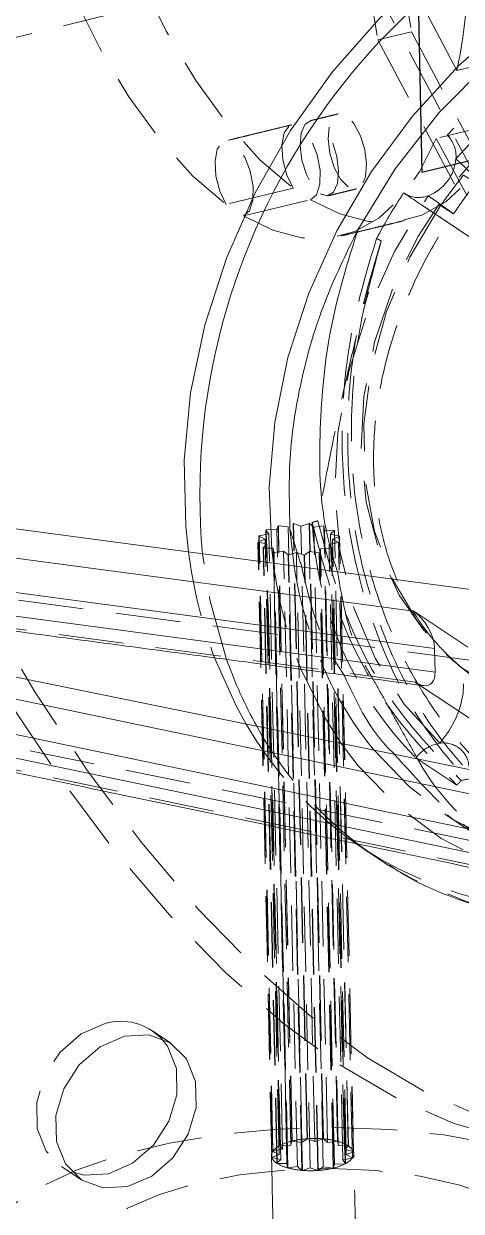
# Model space of a CAD drawing. Header units: millimetres. Extents: x 11 to 421, y 5 to 275.
# Drawn here: x 265.22 to 273.72, y 187.36 to 210.44 of the extents above; entities that cross this region are included whole.
import ezdxf

# ---------------------------------------------------------------- set-up
doc = ezdxf.new("R2010")
doc.units = ezdxf.units.MM
doc.linetypes.add('HIDDEN', pattern=[1.905, 1.27, -0.635])

msp = doc.modelspace()

# ---------------------------------------------------------------- linework, layer by layer
at = {"color": 7, "linetype": 'Continuous'}
for p, q in [((272.818, 214.128), (272.959, 207.559)), ((272.959, 207.559), (283.972, 210.239))]:
    msp.add_line(p, q, dxfattribs=at)
at = {"color": 7, "linetype": 'HIDDEN', "lineweight": 0}
for p, q in [((283.129, 190.256), (271.881, 211.466)), ((271.881, 211.466), (272.103, 210.127)), ((273.639, 209.535), (272.531, 211.625)), ((272.531, 211.625), (272.754, 210.286)), ((262.293, 209.504), (269.23, 211.192)), ((272.103, 210.127), (272.754, 210.286)), ((272.103, 210.127), (282.557, 190.45)), ((272.754, 210.286), (283.799, 189.494)), ((273.639, 209.535), (274.94, 209.852)), ((274.539, 208.529), (273.238, 208.213)), ((278.249, 205.082), (273.447, 208.278)), ((273.238, 208.213), (282.557, 190.888)), ((270.456, 207.247), (269.155, 206.931)), ((277.219, 204.081), (272.604, 207.153)), ((269.493, 206.706), (270.794, 207.022)), ((269.933, 200.601), (270.143, 200.608)), ((270.143, 200.608), (270.165, 200.684)), ((270.412, 188.645), (270.143, 200.608)), ((270.434, 188.721), (270.165, 200.684)), ((270.169, 200.685), (270.358, 200.66)), ((270.438, 188.722), (270.169, 200.685)), ((270.627, 188.697), (270.358, 200.66)), ((270.727, 188.766), (270.458, 200.73)), ((270.464, 200.73), (270.608, 200.678)), ((270.733, 188.767), (270.464, 200.73)), ((270.608, 200.678), (270.769, 200.728)), ((270.877, 188.714), (270.608, 200.678)), ((271.038, 188.765), (270.769, 200.728)), ((270.776, 200.728), (270.857, 200.656)), ((271.045, 188.764), (270.776, 200.728)), ((270.857, 200.656), (271.051, 200.68)), ((271.126, 188.693), (270.857, 200.656)), ((271.32, 188.717), (271.051, 200.68)), ((271.055, 200.679), (271.065, 200.597)), ((271.324, 188.716), (271.055, 200.679)), ((269.773, 200.367), (269.914, 200.424)), ((269.914, 200.424), (269.791, 200.484)), ((270.06, 188.521), (269.791, 200.484)), ((269.795, 200.489), (269.983, 200.525)), ((270.064, 188.526), (269.795, 200.489)), ((270.183, 188.461), (269.914, 200.424)), ((269.983, 200.525), (269.928, 200.598)), ((270.197, 188.635), (269.928, 200.598)), ((270.202, 188.638), (269.933, 200.601)), ((270.252, 188.562), (269.983, 200.525)), ((271.065, 200.597), (271.258, 200.592)), ((271.334, 188.634), (271.065, 200.597)), ((271.26, 200.591), (271.183, 200.518)), ((271.183, 200.518), (271.359, 200.479)), ((271.452, 188.555), (271.183, 200.518)), ((271.36, 200.477), (271.219, 200.421)), ((271.219, 200.421), (271.34, 200.357)), ((271.488, 188.458), (271.219, 200.421)), ((271.527, 188.629), (271.258, 200.592)), ((271.529, 188.628), (271.26, 200.591)), ((271.628, 188.516), (271.359, 200.479)), ((271.629, 188.514), (271.36, 200.477)), ((270.042, 188.404), (269.773, 200.367)), ((269.947, 200.329), (269.775, 200.363)), ((270.044, 188.4), (269.775, 200.363)), ((269.873, 200.253), (269.947, 200.329)), ((270.142, 188.29), (269.873, 200.253)), ((270.067, 200.248), (269.88, 200.248)), ((270.149, 188.285), (269.88, 200.248)), ((270.216, 188.366), (269.947, 200.329)), ((270.08, 200.166), (270.067, 200.248)), ((270.336, 188.284), (270.067, 200.248)), ((270.075, 200.166), (270.08, 200.166)), ((270.075, 200.166), (270.344, 188.203)), ((270.349, 188.203), (270.08, 200.166)), ((270.27, 200.189), (270.085, 200.163)), ((270.354, 188.2), (270.085, 200.163)), ((270.358, 200.116), (270.27, 200.189)), ((270.539, 188.225), (270.27, 200.189)), ((270.519, 200.166), (270.367, 200.115)), ((270.669, 200.114), (270.519, 200.166)), ((270.788, 188.203), (270.519, 200.166)), ((270.772, 200.183), (270.676, 200.114)), ((270.965, 200.158), (270.772, 200.183)), ((271.041, 188.22), (270.772, 200.183)), ((271.234, 188.195), (270.965, 200.158)), ((271.242, 188.197), (270.973, 200.16)), ((271.2, 200.243), (270.99, 200.235)), ((271.259, 188.272), (270.99, 200.235)), ((271.339, 200.355), (271.154, 200.321)), ((271.154, 200.321), (271.205, 200.245)), ((271.423, 188.358), (271.154, 200.321)), ((271.469, 188.28), (271.2, 200.243)), ((271.474, 188.282), (271.205, 200.245)), ((271.608, 188.392), (271.339, 200.355)), ((271.609, 188.394), (271.34, 200.357)), ((270.627, 188.153), (270.358, 200.116)), ((270.636, 188.152), (270.367, 200.115)), ((270.938, 188.15), (270.669, 200.114)), ((270.945, 188.151), (270.676, 200.114)), ((273.934, 198.063), (263.533, 199.451)), ((272.828, 197.643), (262.026, 199.084)), ((273.429, 198.186), (273.509, 198.111)), ((281.52, 193.013), (257.338, 197.943)), ((280.1, 192.801), (256.463, 197.73)), ((272.828, 197.643), (272.914, 197.585)), ((273.636, 195.641), (272.84, 196.171)), ((270.252, 188.562), (270.197, 188.635)), ((270.202, 188.638), (270.412, 188.645)), ((270.412, 188.645), (270.434, 188.721)), ((270.438, 188.722), (270.627, 188.697)), ((270.627, 188.697), (270.727, 188.766)), ((270.733, 188.767), (270.877, 188.714)), ((270.877, 188.714), (271.038, 188.765)), ((271.045, 188.764), (271.126, 188.693)), ((271.126, 188.693), (271.32, 188.717)), ((271.324, 188.716), (271.334, 188.634)), ((271.334, 188.634), (271.527, 188.629)), ((271.529, 188.628), (271.452, 188.555)), ((270.042, 188.404), (270.183, 188.461)), ((270.216, 188.366), (270.044, 188.4)), ((270.183, 188.461), (270.06, 188.521)), ((270.064, 188.526), (270.252, 188.562)), ((271.608, 188.392), (271.423, 188.358)), ((271.452, 188.555), (271.628, 188.516)), ((271.629, 188.514), (271.488, 188.458)), ((271.488, 188.458), (271.609, 188.394)), ((270.142, 188.29), (270.216, 188.366)), ((270.336, 188.284), (270.149, 188.285)), ((270.349, 188.203), (270.336, 188.284)), ((270.344, 188.203), (270.349, 188.203)), ((270.539, 188.225), (270.354, 188.2)), ((270.627, 188.153), (270.539, 188.225)), ((270.788, 188.203), (270.636, 188.152)), ((270.938, 188.15), (270.788, 188.203)), ((271.041, 188.22), (270.945, 188.151)), ((271.234, 188.195), (271.041, 188.22)), ((271.259, 188.272), (271.242, 188.197)), ((271.469, 188.28), (271.259, 188.272)), ((271.423, 188.358), (271.474, 188.282))]:
    msp.add_line(p, q, dxfattribs=at)
at = {"color": 7, "linetype": 'Continuous', "lineweight": 15}
for p, q in [((273.904, 199.442), (263.503, 200.83)), ((270.395, 200.617), (270.477, 199.9)), ((261.997, 200.463), (272.799, 199.022)), ((273.203, 198.299), (261.448, 199.868)), ((281.49, 194.392), (257.308, 199.322)), ((261.458, 199.408), (273.213, 197.84)), ((256.433, 199.109), (280.071, 194.181)), ((272.799, 199.022), (273.851, 198.321)), ((280.576, 193.391), (255.942, 198.527)), ((273.203, 198.299), (273.213, 197.84)), ((255.952, 198.067), (280.586, 192.931)), ((272.914, 197.585), (273.881, 196.942)), ((271.672, 194.506), (271.815, 194.408)), ((272.312, 194.082), (272.107, 194.214))]:
    msp.add_line(p, q, dxfattribs=at)
at = {"color": 7, "linetype": 'HIDDEN', "lineweight": 0, "flags": 128}
for points in [[(264.703, 243.31), (263.935, 243.065), (263.019, 242.605), (262.155, 241.978), (261.349, 241.187), (260.607, 240.238), (259.932, 239.136), (259.329, 237.888), (258.802, 236.503), (258.354, 234.989), (257.988, 233.355), (257.707, 231.612), (257.511, 229.771), (257.403, 227.844), (257.383, 225.843), (257.451, 223.78), (257.607, 221.668), (257.85, 219.522), (258.177, 217.353), (258.588, 215.177), (259.08, 213.007), (259.648, 210.856), (260.291, 208.739), (261.003, 206.668), (261.781, 204.656), (262.619, 202.717), (263.512, 200.863), (264.454, 199.105), (265.44, 197.455), (266.463, 195.922), (267.517, 194.517), (268.595, 193.249), (269.69, 192.125), (270.795, 191.153), (271.904, 190.338)], [(260.449, 240.628), (260.065, 240.106), (259.39, 239.004), (258.787, 237.756), (258.26, 236.371), (257.812, 234.857), (257.446, 233.223), (257.165, 231.48), (256.969, 229.639), (256.861, 227.712), (256.841, 225.711), (256.909, 223.648), (257.065, 221.536), (257.308, 219.39), (257.635, 217.221), (258.046, 215.045), (258.538, 212.875), (259.106, 210.724), (259.749, 208.607), (260.461, 206.536), (261.239, 204.524), (262.077, 202.586), (262.97, 200.731), (263.912, 198.973), (264.898, 197.323), (265.921, 195.79), (266.975, 194.385), (268.053, 193.117), (269.148, 191.993), (270.253, 191.021), (271.362, 190.206)], [(265.707, 218.73), (265.799, 217.499), (265.977, 216.238), (266.239, 214.97), (266.578, 213.719), (266.988, 212.509), (267.463, 211.361), (267.993, 210.298), (268.568, 209.338), (269.178, 208.499), (269.811, 207.798), (270.456, 207.247)], [(264.406, 218.414), (264.498, 217.182), (264.677, 215.921), (264.938, 214.654), (265.277, 213.403), (265.688, 212.193), (266.162, 211.045), (266.692, 209.981), (267.267, 209.021), (267.877, 208.183), (268.511, 207.482), (269.155, 206.931)], [(284.556, 212.624), (284.701, 212.519), (285.55, 211.785), (286.284, 210.92), (286.891, 209.937), (287.362, 208.852), (287.689, 207.683), (287.868, 206.446), (287.896, 205.163), (287.772, 203.853), (287.497, 202.537), (287.078, 201.235), (286.519, 199.968), (285.83, 198.757), (285.022, 197.62), (284.107, 196.575), (283.1, 195.639), (282.016, 194.826), (280.874, 194.149), (279.691, 193.619), (278.484, 193.245), (277.275, 193.031), (276.081, 192.982), (274.922, 193.099), (273.815, 193.379), (272.778, 193.818), (272.312, 194.082)], [(283.803, 210.799), (282.882, 211.29), (281.879, 211.618), (280.814, 211.775), (279.707, 211.759), (278.581, 211.57), (277.459, 211.212), (276.363, 210.692), (275.316, 210.02), (274.337, 209.21), (273.447, 208.278)], [(273.618, 207.816), (274.47, 208.742), (275.415, 209.547), (276.431, 210.214), (277.498, 210.729), (278.592, 211.081), (279.689, 211.263), (280.767, 211.269), (281.801, 211.101), (282.771, 210.762), (283.654, 210.259)], [(277.831, 210.228), (276.864, 209.911), (275.924, 209.44), (275.034, 208.827), (274.217, 208.087), (273.492, 207.238), (272.878, 206.3), (272.389, 205.297), (272.037, 204.255), (271.832, 203.197), (271.778, 202.151), (271.876, 201.141), (272.125, 200.194), (272.517, 199.332), (273.044, 198.577), (273.692, 197.947), (274.446, 197.457), (275.286, 197.12), (276.193, 196.944), (277.143, 196.934), (278.114, 197.089), (279.081, 197.406), (280.021, 197.876), (280.911, 198.489), (281.728, 199.23), (282.453, 200.079), (283.067, 201.017), (283.556, 202.019), (283.908, 203.062), (284.113, 204.12), (284.167, 205.166), (284.069, 206.175), (283.821, 207.123), (283.428, 207.984), (282.901, 208.74), (282.253, 209.37), (281.625, 209.792)], [(271.523, 207.27), (271.379, 207.418), (271.255, 207.647), (271.169, 207.925), (271.135, 208.208), (271.157, 208.453), (271.233, 208.623), (271.351, 208.693), (271.492, 208.651), (271.636, 208.504), (271.761, 208.274), (271.847, 207.996), (271.881, 207.713), (271.859, 207.468), (271.783, 207.298), (271.665, 207.228), (271.523, 207.27)], [(270.456, 207.247), (270.333, 207.502), (270.257, 207.799), (270.24, 208.087), (270.285, 208.319), (270.384, 208.456), (270.521, 208.476), (270.673, 208.374), (270.815, 208.169), (270.924, 207.894), (270.98, 207.594), (270.975, 207.321), (270.909, 207.119), (270.794, 207.022)], [(270.981, 207.138), (271.123, 207.096), (271.241, 207.166), (271.317, 207.336), (271.339, 207.581), (271.305, 207.864), (271.219, 208.142), (271.094, 208.372), (270.95, 208.519), (270.809, 208.561), (270.691, 208.491), (270.615, 208.321), (270.593, 208.076), (270.627, 207.793), (270.713, 207.515), (270.837, 207.286), (270.981, 207.138)], [(270.794, 207.022), (271.363, 206.744), (271.918, 206.6), (272.452, 206.591), (272.957, 206.72), (273.424, 206.982), (273.848, 207.376), (274.221, 207.894), (274.539, 208.529)], [(269.493, 206.706), (269.608, 206.803), (269.674, 207.004), (269.679, 207.278), (269.623, 207.577), (269.515, 207.852), (269.373, 208.058), (269.22, 208.159), (269.083, 208.14), (268.984, 208.002), (268.939, 207.77), (268.956, 207.482), (269.033, 207.186), (269.155, 206.931)], [(269.493, 206.706), (270.062, 206.427), (270.618, 206.283), (271.152, 206.275), (271.656, 206.403), (272.123, 206.666), (272.547, 207.059), (272.92, 207.577), (273.238, 208.213)], [(273.618, 207.816), (273.778, 207.667), (273.903, 207.543), (273.988, 207.448), (274.03, 207.387), (274.028, 207.361), (273.982, 207.372), (273.893, 207.419), (273.764, 207.5)], [(273.309, 196.456), (272.615, 197.212), (272.054, 198.096), (271.637, 199.087), (271.373, 200.166), (271.267, 201.308), (271.323, 202.49), (271.538, 203.685), (271.909, 204.868), (272.426, 206.015), (273.08, 207.099)], [(273.08, 207.099), (273.258, 206.974), (273.401, 206.873), (273.502, 206.8), (273.559, 206.758), (273.568, 206.747), (273.53, 206.77), (273.447, 206.824), (273.32, 206.907)], [(273.32, 206.907), (272.726, 205.908), (272.273, 204.849), (271.971, 203.757), (271.83, 202.661), (271.853, 201.592), (272.04, 200.576), (272.385, 199.642), (272.879, 198.813), (273.108, 198.524)], [(272.029, 196.321), (272.715, 195.608), (273.572, 194.969), (274.528, 194.485), (275.564, 194.165), (276.661, 194.015), (277.798, 194.039), (278.954, 194.235), (280.105, 194.6), (281.232, 195.128), (282.311, 195.807), (283.323, 196.626), (284.248, 197.568), (285.069, 198.616), (285.771, 199.749), (286.339, 200.947), (286.763, 202.186), (287.035, 203.444), (287.151, 204.695)], [(269.164, 198.086), (268.84, 199.245), (268.695, 200.137)], [(273.309, 196.456), (273.479, 196.691), (273.614, 196.937), (273.709, 197.183), (273.759, 197.421), (273.764, 197.64), (273.722, 197.833), (273.636, 197.992), (273.509, 198.111)], [(271.392, 196.451), (271.719, 196.019), (272.472, 195.241), (273.335, 194.602), (274.293, 194.112), (275.329, 193.78), (276.425, 193.612), (277.563, 193.612), (278.721, 193.778), (279.881, 194.108), (281.02, 194.596), (282.12, 195.234), (283.162, 196.011), (283.775, 196.561)], [(271.362, 190.206), (272.467, 189.554), (273.562, 189.07), (274.639, 188.755), (275.691, 188.613), (276.713, 188.643), (277.697, 188.846), (278.637, 189.221), (279.528, 189.765), (280.363, 190.475), (281.138, 191.346), (281.847, 192.372), (282.486, 193.548), (282.963, 194.636)], [(271.904, 190.338), (273.009, 189.686), (274.104, 189.202), (275.181, 188.887), (276.233, 188.745), (277.255, 188.775), (278.239, 188.978), (279.179, 189.353), (280.07, 189.897), (280.905, 190.607), (281.68, 191.477), (282.389, 192.504), (283.028, 193.68), (283.458, 194.652)], [(266.806, 191.007), (266.337, 190.804), (265.928, 190.45), (265.629, 189.987), (265.476, 189.471), (265.487, 188.964), (265.661, 188.527), (265.976, 188.213), (266.158, 188.122)], [(274.362, 188.665), (273.385, 188.84), (272.339, 188.948), (271.254, 188.987), (270.159, 188.954), (269.084, 188.852), (268.057, 188.683), (267.108, 188.451), (266.261, 188.163), (265.54, 187.827), (264.965, 187.452), (264.551, 187.047), (264.309, 186.625), (264.246, 186.196), (264.364, 185.772), (264.659, 185.366), (265.124, 184.987), (265.746, 184.646), (266.508, 184.353), (267.389, 184.115), (268.365, 183.939), (269.409, 183.829), (270.494, 183.79), (271.589, 183.821), (272.665, 183.922), (273.692, 184.09), (274.643, 184.321), (275.492, 184.608), (276.215, 184.944), (276.792, 185.319), (277.209, 185.723), (277.453, 186.145), (277.519, 186.574)], [(266.893, 185.417), (267.416, 185.14), (268.073, 184.911), (268.837, 184.739), (269.68, 184.63), (270.569, 184.588), (271.47, 184.616), (272.349, 184.712), (273.171, 184.872), (273.905, 185.091), (274.523, 185.359), (275.002, 185.667), (275.321, 186.003), (275.471, 186.353), (275.443, 186.705), (275.241, 187.045), (274.871, 187.359), (274.348, 187.636), (273.692, 187.865), (272.927, 188.038), (272.084, 188.147), (271.195, 188.188), (270.294, 188.16), (269.415, 188.064), (268.593, 187.904), (267.859, 187.686), (267.241, 187.417), (266.763, 187.109), (266.443, 186.774), (266.294, 186.423), (266.321, 186.071), (266.523, 185.732), (266.893, 185.417)]]:
    msp.add_lwpolyline(points, dxfattribs=at)
at = {"color": 7, "linetype": 'Continuous', "lineweight": 15, "flags": 128}
for points in [[(279.707, 214.141), (278.963, 214.091), (277.753, 213.878), (276.547, 213.503), (275.364, 212.973), (274.221, 212.297), (273.138, 211.484), (272.131, 210.547), (271.216, 209.502), (270.408, 208.365), (269.719, 207.154), (269.16, 205.887), (268.74, 204.586), (268.466, 203.269), (268.341, 201.959), (268.369, 200.676), (268.423, 200.174)], [(280.556, 212.674), (280.297, 212.67), (279.143, 212.553), (277.981, 212.27), (276.834, 211.827), (275.72, 211.232), (274.66, 210.494), (273.672, 209.628), (272.773, 208.647), (271.979, 207.57), (271.303, 206.415), (270.759, 205.203), (270.355, 203.954), (270.098, 202.691), (269.994, 201.435), (270.043, 200.21), (270.073, 199.953)], [(280.799, 212.253), (280.043, 212.25), (278.841, 212.091), (277.637, 211.747), (276.457, 211.225), (275.324, 210.535), (274.262, 209.693), (273.293, 208.716), (272.437, 207.623), (271.712, 206.437)], [(268.932, 198.117), (269.347, 197.185), (269.545, 196.827)], [(270.612, 197.892), (271.09, 196.921), (271.392, 196.451)], [(272.107, 194.214), (271.828, 194.409), (271.71, 194.498)], [(267.179, 190.759), (266.71, 190.556), (266.302, 190.202), (266.003, 189.739), (265.849, 189.222), (265.86, 188.715), (266.034, 188.279), (266.35, 187.965), (266.769, 187.812), (267.242, 187.839), (267.711, 188.041), (268.119, 188.396), (268.418, 188.859), (268.572, 189.375), (268.561, 189.882), (268.387, 190.319), (268.071, 190.632), (267.652, 190.785), (267.179, 190.759)], [(266.158, 188.122), (266.396, 188.061), (266.869, 188.087), (267.338, 188.29), (267.746, 188.644), (268.045, 189.107), (268.198, 189.624), (268.188, 190.131), (268.014, 190.567), (267.89, 190.724)]]:
    msp.add_lwpolyline(points, dxfattribs=at)
at = {"color": 7, "linetype": 'Continuous', "lineweight": 15}
for centre, radius, start, end in [((281.536, 201.274), 12.891, 105.7109, 185.0584), ((277.091, 200.873), 8.402, 199.3748, 209.1076), ((277.292, 200.643), 6.811, 204.4104, 219.3913)]:
    msp.add_arc(centre, radius, start, end, dxfattribs=at)
at = {"color": 7, "linetype": 'HIDDEN', "lineweight": 0}
for centre, radius, start, end in [((261.428, 211.976), 12.453, 348.6981, 0.6023), ((273.064, 207.875), 0.557, 353.965, 46.5382), ((272.785, 207.88), 0.835, 290.7057, 355.5941), ((282.144, 200.881), 11.418, 146.6753, 151.856), ((272.894, 207.58), 0.516, 235.7967, 291.1621), ((270.525, 199.223), 1.506, 103.6789, 103.8375), ((270.602, 198.752), 1.982, 93.9712, 94.1547), ((270.619, 198.927), 1.807, 85.0359, 85.2469), ((277.816, 201.09), 6.997, 182.8082, 224.667), ((270.754, 199.612), 1.108, 74.215, 74.4293), ((269.958, 200.377), 0.198, 145.6362, 147.4011), ((270.233, 200.031), 0.644, 117.7244, 118.2835), ((271.016, 200.222), 0.442, 56.4851, 56.848), ((271.229, 200.433), 0.138, 18.3594, 19.4069), ((277.613, 201.356), 9.266, 187.3294, 200.4617), ((269.904, 200.41), 0.137, 198.3584, 199.9438), ((270.12, 200.626), 0.447, 236.4884, 237.6287), ((270.392, 201.277), 1.155, 254.0802, 254.5602), ((270.621, 201.57), 1.453, 283.6792, 284.0231), ((270.911, 200.794), 0.622, 297.7159, 298.2238), ((271.181, 200.462), 0.191, 325.6242, 326.3512), ((278.33, 201.012), 8.325, 187.3054, 202.0088), ((270.517, 201.946), 1.837, 265.0362, 265.3343), ((270.547, 201.881), 1.772, 273.9608, 274.1952), ((278.288, 201.087), 7.901, 188.645, 204.3584), ((275.926, 200.537), 7.381, 210.1758, 234.808), ((276.281, 200.398), 7.464, 208.947, 232.2363), ((273.437, 195.715), 0.752, 99.847, 142.6391), ((273.386, 195.976), 0.486, 3.5909, 99.1665), ((276.099, 201.135), 7.975, 237.5054, 285.2143), ((267.109, 189.952), 1.098, 44.6639, 106.0376), ((270.36, 188.299), 0.373, 115.9603, 142.6084), ((270.668, 187.714), 1.035, 103.083, 116.7289), ((270.849, 186.992), 1.779, 93.9411, 103.384), ((270.874, 186.757), 2.015, 85.3232, 93.9969), ((270.922, 187.24), 1.529, 74.9095, 85.4028), ((271.136, 187.993), 0.747, 58.4124, 75.3887), ((271.41, 188.422), 0.238, 23.3124, 59.7972), ((270.17, 188.444), 0.134, 145.0165, 197.6249), ((270.262, 188.496), 0.239, 203.7577, 239.723), ((271.31, 188.619), 0.374, 295.8811, 322.5903), ((271.501, 188.473), 0.135, 323.7166, 17.4883), ((270.538, 188.932), 0.755, 239.0249, 255.1403), ((270.75, 189.681), 1.533, 255.0315, 265.393), ((270.797, 190.161), 2.016, 265.4086, 273.9957), ((270.822, 189.924), 1.778, 273.967, 283.3855), ((271.006, 189.198), 1.028, 283.2816, 296.7554)]:
    msp.add_arc(centre, radius, start, end, dxfattribs=at)
at = {"color": 7, "linetype": 'Continuous', "lineweight": 15}
for centre, start_param, end_param in [((272.808, 198.562), 3.899457, 5.470253), ((272.818, 198.103), 2.758742, 3.899457)]:
    msp.add_ellipse(centre, major_axis=(-0.294, 0.507), ratio=0.521409, start_param=start_param, end_param=end_param, dxfattribs=at)
at = {"color": 7, "linetype": 'HIDDEN', "lineweight": 0}
msp.add_ellipse((272.818, 198.103), major_axis=(-0.294, 0.507), ratio=0.521409, start_param=2.32866, end_param=2.758742, dxfattribs=at)
for points in [[(271.33, 208.689), (270.788, 208.557)], [(270.434, 208.479), (269.134, 208.162)], [(271.143, 207.1), (271.685, 207.232)], [(272.618, 207.143), (277.234, 204.07)], [(271.389, 206.317), (272.689, 206.634)], [(272.076, 206.266), (272.167, 206.223)], [(270.936, 200.779), (270.827, 200.747)], [(390.883, 118.342), (273.655, 196.383)], [(273.636, 195.641), (273.721, 195.732)], [(273.401, 195.079), (274.375, 194.431)], [(268.09, 190.62), (267.717, 190.869)], [(270.036, 188.441), (270.294, 176.938)], [(271.894, 176.974), (271.635, 188.477)], [(265.958, 188.226), (266.331, 187.977)]]:
    msp.add_open_spline(points, degree=1, dxfattribs=at)
for points, knots in [([(273.764, 207.5), (273.647, 207.348), (273.497, 207.153), (273.352, 206.952), (273.32, 206.907)], [0, 0, 0, 0, 0.776346, 1, 1, 1, 1]), ([(273.572, 206.746), (273.593, 206.775), (273.735, 206.982), (273.877, 207.198), (274.028, 207.359), (274.032, 207.363)], [0, 0, 0, 0, 0.1410459, 0.9778358, 1, 1, 1, 1]), ([(273.572, 198.062), (273.485, 198.146), (273.205, 198.415), (272.8, 198.953), (272.414, 199.713), (272.151, 200.56), (272.016, 201.471), (272.011, 202.428), (272.136, 203.411), (272.39, 204.398), (272.768, 205.368), (273.177, 206.152), (273.471, 206.596), (273.571, 206.747)], [0, 0, 0, 0, 0.047663, 0.152909, 0.256669, 0.358349, 0.458399, 0.557395, 0.655787, 0.753862, 0.851781, 0.949605, 1, 1, 1, 1]), ([(272.167, 206.223), (272.009, 205.63), (271.689, 204.428), (271.276, 202.612), (271.049, 201.391), (270.936, 200.779)], [0, 0, 0, 0, 0.3280356, 0.6636878, 1, 1, 1, 1]), ([(272.076, 206.266), (271.896, 205.666), (271.536, 204.466), (271.362, 202.575), (271.484, 200.583), (272.014, 198.571), (272.978, 196.635), (273.943, 195.622), (274.426, 195.115)], [0, 0, 0, 0, 0.152292, 0.304756, 0.456996, 0.637928, 0.818913, 1, 1, 1, 1]), ([(272.167, 206.223), (271.991, 205.631), (271.638, 204.446), (271.47, 202.578), (271.593, 200.61), (272.12, 198.622), (273.077, 196.708), (274.033, 195.707), (274.511, 195.206)], [0, 0, 0, 0, 0.15221, 0.304594, 0.456752, 0.637766, 0.818832, 1, 1, 1, 1]), ([(274.589, 195.568), (274.252, 195.886), (273.654, 196.451), (273.022, 197.345), (272.575, 198.137), (272.182, 199.02), (271.807, 200.224), (271.544, 201.887), (271.604, 203.56), (271.774, 204.724), (271.906, 205.169), (271.924, 205.231)], [0, 0, 0, 0, 0.138951, 0.2466365, 0.3228642, 0.4057474, 0.5246116, 0.6802188, 0.8722438, 0.98216, 1, 1, 1, 1]), ([(270.827, 200.747), (270.998, 200.095), (271.338, 198.791), (272.295, 197.04), (273.189, 196.107), (273.636, 195.641)], [0, 0, 0, 0, 0.333193, 0.66644, 1, 1, 1, 1]), ([(270.936, 200.779), (271.105, 200.135), (271.443, 198.845), (272.393, 197.114), (273.278, 196.193), (273.721, 195.732)], [0, 0, 0, 0, 0.3331952, 0.6664428, 1, 1, 1, 1]), ([(270.625, 199.88), (270.745, 199.357), (270.918, 198.601), (271.321, 197.975), (271.446, 197.781)], [0, 0, 0, 0, 0.690363, 1, 1, 1, 1]), ([(271.317, 199.788), (271.415, 199.222), (271.546, 198.475), (271.916, 197.856), (272.006, 197.707)], [0, 0, 0, 0, 0.757987, 1, 1, 1, 1]), ([(273.509, 198.111), (273.628, 198.009), (273.781, 197.877), (273.938, 197.765), (273.974, 197.74)], [0, 0, 0, 0, 0.776342, 1, 1, 1, 1]), ([(273.986, 197.732), (273.978, 197.738), (273.873, 197.807), (273.743, 197.911), (273.621, 198.02), (273.576, 198.061)], [0, 0, 0, 0, 0.05439, 0.651459, 1, 1, 1, 1]), ([(272.426, 196.24), (272.88, 195.735), (273.823, 194.685), (275.687, 193.627), (277.795, 192.956), (279.3, 192.944), (280.053, 192.938)], [0, 0, 0, 0, 0.236294, 0.490831, 0.745481, 1, 1, 1, 1]), ([(272.876, 196.148), (272.901, 196.102), (273.323, 195.334), (274.542, 194.291), (276.41, 193.088), (277.806, 192.735), (278.504, 192.558)], [0, 0, 0, 0, 0.022788, 0.376855, 0.688365, 1, 1, 1, 1]), ([(273.721, 195.732), (273.83, 195.754), (274.065, 195.8), (274.344, 195.72), (274.506, 195.652), (274.529, 195.617), (274.532, 195.613)], [0, 0, 0, 0, 0.341792, 0.734819, 0.975351, 1, 1, 1, 1])]:
    msp.add_open_spline(points, degree=3, knots=knots, dxfattribs=at)
at = {"color": 7, "linetype": 'Continuous', "lineweight": 15}
for points, knots in [([(270.395, 200.617), (270.382, 201.106), (270.355, 202.083), (270.603, 203.574), (271.033, 205.045), (271.484, 205.969), (271.712, 206.437)], [0, 0, 0, 0, 0.253742, 0.507483, 0.750578, 1, 1, 1, 1]), ([(271.712, 206.437), (271.517, 205.807), (271.125, 204.546), (270.95, 202.567), (270.972, 200.944), (271.236, 200.059), (271.317, 199.788)], [0, 0, 0, 0, 0.290482, 0.58129, 0.871674, 1, 1, 1, 1]), ([(271.446, 197.781), (271.676, 197.284), (271.939, 196.714), (272.371, 196.294), (272.426, 196.24)], [0, 0, 0, 0, 0.872734, 1, 1, 1, 1]), ([(272.329, 194.086), (272.384, 194.047), (272.737, 193.801), (273.469, 193.476), (274.512, 193.133), (275.553, 192.944), (276.25, 192.936), (276.567, 192.933)], [0, 0, 0, 0, 0.04604, 0.294302, 0.542528, 0.791227, 1, 1, 1, 1])]:
    msp.add_open_spline(points, degree=3, knots=knots, dxfattribs=at)
for points in [[(270.395, 200.617), (270.625, 199.88)], [(261.793, 199.069), (272.992, 197.575)], [(256.239, 197.723), (280.319, 192.703)], [(272.006, 197.707), (272.876, 196.148)], [(271.815, 194.408), (272.107, 194.214)]]:
    msp.add_open_spline(points, degree=1, dxfattribs=at)

doc.saveas('drawing.dxf')
